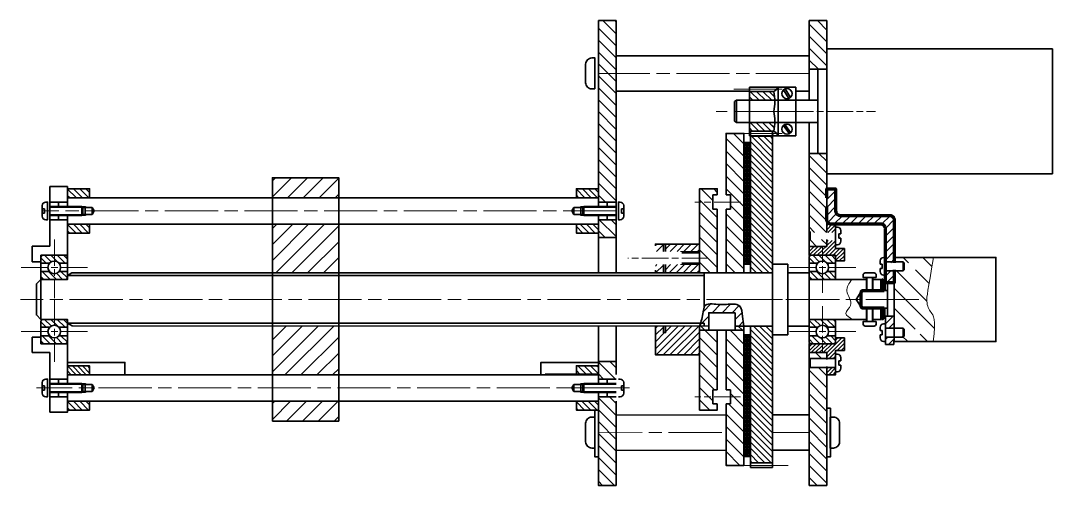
# Model space of a CAD drawing. Header units: millimetres. Extents: x -1178 to 2000, y -2432 to 1302.
# Drawn here: x 1767 to 2000.3, y -98.4 to 6.6 of the extents above; entities that cross this region are included whole.
import ezdxf

# ---------------------------------------------------------------- set-up
doc = ezdxf.new("R2010")
doc.units = ezdxf.units.MM
doc.linetypes.add('AM_ISO08W050', pattern=[18, 12, -1.5, 3, -1.5])
doc.linetypes.add('AM_ISO08W050x2', pattern=[9, 6, -0.75, 1.5, -0.75])
for name, color, linetype, lineweight in [('AM_0', 7, 'Continuous', 35), ('AM_0N', 7, 'Continuous', 15), ('AM_4', 3, 'Continuous', 15), ('AM_4N', 3, 'Continuous', 15), ('AM_7', 4, 'AM_ISO08W050', 15), ('AM_8', 1, 'Continuous', 15), ('основные', 7, 'Continuous', 35), ('оч жирные', 7, 'Continuous', 70), ('тонкие', 2, 'Continuous', 15)]:
    doc.layers.add(name, color=color, linetype=linetype, lineweight=lineweight)
pattern_1 = [(315, (1749.2779, 200.2454), (0.7071068, 0.7071068), [])]
pattern_2 = [(45, (1698.90836, 200.2454), (-0.4490128, 0.4490128), [])]
pattern_3 = [(315, (1623.0735, 399.7064), (0.7071068, 0.7071068), [])]
pattern_4 = [(315, (1449.4326, 399.7146), (0.7071068, 0.7071068), [])]
pattern_5 = [(315, (1449.4326, 385.2146), (0.7071068, 0.7071068), [])]
pattern_6 = [(315, (1602.932, 1412.3315), (1.4142136, 1.4142136), [])]
pattern_7 = [(315, (1602.9321, 1412.3315), (0.7071068, 0.7071068), [])]

msp = doc.modelspace()

# ---------------------------------------------------------------- hatches: boundary and pattern name
at = {"layer": 'AM_8'}
h = msp.add_hatch(dxfattribs=at)
h.set_pattern_fill('ANSI31', color=256, scale=0.6, angle=270, style=0)
h.set_pattern_definition([(315, (1602.932, 1412.3315), (1.3470384, 1.3470384), [])])
h.paths.add_polyline_path([(1949.278, -41.221), (1949.278, -35.638), (1949.278, -35.355), (1949.278, -32.355), (1949.278, -31.336), (1949.278, -27.955), (1949.278, -23.355), (1945.278, -23.355), (1945.278, -41.221), (1945.505, -41.005), (1945.505, -41.221)])
h.paths.add_polyline_path([(1949.278, -4.355), (1949.278, 6.645), (1945.278, 6.645), (1945.278, -4.355)])
h.paths.add_polyline_path([(1949.278, -44.355), (1949.278, -42.788), (1945.505, -42.788), (1945.505, -43.005), (1945.278, -42.788), (1945.278, -44.355)])
h.paths.add_polyline_path([(1949.278, -98.355), (1949.278, -78.638), (1949.278, -73.138), (1949.278, -71.705), (1945.505, -71.705), (1945.278, -71.488), (1945.278, -77.071), (1945.278, -98.355)])
h.paths.add_polyline_path([(1949.278, -69.705), (1949.278, -68.355), (1945.278, -68.355), (1945.278, -69.921), (1945.505, -69.705)])
h.paths.add_polyline_path([(1901.669, -98.355), (1901.669, -86.458), (1897.669, -86.465), (1897.669, -91.918), (1897.669, -98.355)])
h.paths.add_polyline_path([(1901.669, -86.458), (1901.669, -79.341), (1901.669, -78.341), (1899.669, -78.341), (1897.669, -78.341), (1897.669, -86.465)])
h.paths.add_polyline_path([(1901.669, -74.341), (1901.669, -73.341), (1901.669, -70.352), (1897.669, -70.352), (1897.669, -74.341), (1899.669, -74.341)])
h.paths.add_polyline_path([(1901.669, -42.352), (1901.669, -38.352), (1899.669, -38.352), (1897.669, -38.352), (1897.669, -42.352)])
h.paths.add_polyline_path([(1899.669, -34.352), (1901.669, -34.352), (1901.669, -33.352), (1901.669, -5.291), (1897.669, -5.291), (1897.669, -10.791), (1897.669, -34.352)])
h.paths.add_polyline_path([(1901.669, -5.291), (1901.669, 6.645), (1897.669, 6.645), (1897.669, -5.291)])
h = msp.add_hatch(dxfattribs=at)
h.set_pattern_fill('_U', color=256, angle=315, style=0, pattern_type=0)
h.set_pattern_definition(pattern_1)
h.paths.add_polyline_path([(1937.278, -9.48), (1931.778, -9.48), (1931.778, -11.355), (1937.571, -11.355)])
h = msp.add_hatch(dxfattribs=at)
h.set_pattern_fill('_U', color=256, angle=315, style=0, pattern_type=0)
h.set_pattern_definition(pattern_1)
h.paths.add_polyline_path([(1937.278, -16.355), (1931.778, -16.355), (1931.778, -18.23), (1937.278, -18.23)])
h = msp.add_hatch(dxfattribs=at)
h.set_pattern_fill('_U', color=256, angle=315, style=0, pattern_type=0)
h.set_pattern_definition(pattern_1)
h.paths.add_polyline_path([(1931.778, -18.23), (1937.278, -18.23), (1937.571, -16.355), (1931.778, -16.355)])
h = msp.add_hatch(dxfattribs=at)
h.set_pattern_fill('_U', color=256, scale=2, angle=315, style=0, pattern_type=0)
h.set_pattern_definition(pattern_6)
h.paths.add_polyline_path([(1930.532, -50.354), (1930.532, -18.855), (1928.528, -18.855), (1926.532, -18.853), (1926.532, -32.745), (1927.532, -32.745), (1927.532, -35.945), (1926.532, -35.945), (1926.532, -50.354)])
h.paths.add_polyline_path([(1927.532, -76.76), (1927.532, -79.96), (1926.532, -79.96), (1926.532, -93.853), (1930.532, -93.853), (1930.532, -63.31), (1928.596, -63.31), (1926.532, -63.31), (1926.532, -76.76)])
h.paths.add_polyline_path([(1924.532, -50.354), (1924.532, -35.951), (1923.532, -35.951), (1923.532, -34.355), (1920.532, -34.355), (1920.532, -50.354)])
h.paths.add_polyline_path([(1923.532, -78.351), (1923.532, -76.74), (1924.532, -76.74), (1924.532, -63.31), (1922.596, -63.31), (1920.532, -63.31), (1920.532, -68.852), (1920.532, -78.351)])
h.paths.add_polyline_path([(1923.532, -34.355), (1923.532, -32.745), (1924.532, -32.745), (1924.532, -31.353), (1920.532, -31.353), (1920.532, -34.355)])
h.paths.add_polyline_path([(1924.532, -81.353), (1924.532, -79.96, -0.1329713), (1924.455, -79.946), (1924.215, -79.946, -0.1110807), (1924.151, -79.96, -0.1110807), (1924.086, -79.946), (1923.847, -79.946, -0.1110807), (1923.782, -79.96, -0.1110807), (1923.718, -79.946), (1923.532, -79.946), (1923.532, -78.351), (1920.532, -78.351), (1920.532, -81.353)])
h = msp.add_hatch(dxfattribs=at)
h.set_pattern_fill('ANSI37', color=256, scale=0.091, angle=270, style=0)
h.set_pattern_definition([(315, (1602.9321, 1412.3315), (0.204300827, 0.204300827), []), (45, (1602.9321, 1412.3315), (-0.204300827, 0.204300827), [])])
h.paths.add_polyline_path([(1932.028, -48.355), (1932.028, -20.855), (1930.532, -20.855), (1930.532, -48.355)])
h.paths.add_polyline_path([(1932.028, -91.855), (1932.028, -64.355), (1930.532, -64.355), (1930.532, -91.855)])
h = msp.add_hatch(dxfattribs=at)
h.set_pattern_fill('_U', color=256, angle=315, style=0, pattern_type=0)
h.set_pattern_definition(pattern_1)
h.paths.add_polyline_path([(1932.028, -19.48), (1932.028, -48.355), (1932.032, -48.355), (1932.031, -50.354), (1937.028, -50.355), (1937.028, -19.48)])
h = msp.add_hatch(dxfattribs=at)
h.set_pattern_fill('ANSI31', color=256, scale=0.8, style=0)
h.paths.add_polyline_path([(1838.95, -28.849), (1823.95, -28.849), (1823.95, -33.355), (1838.95, -33.355)])
h.paths.add_polyline_path([(1838.95, -39.349), (1823.95, -39.348), (1823.95, -50.349), (1838.95, -50.35)])
h.paths.add_polyline_path([(1838.95, -62.35), (1823.95, -62.349), (1823.95, -73.345), (1838.95, -73.343)])
h.paths.add_polyline_path([(1838.95, -79.337), (1823.95, -79.337), (1823.95, -83.849), (1838.95, -83.849)])
h = msp.add_hatch(dxfattribs=at)
h.set_pattern_fill('_U', color=256, angle=315, style=0, pattern_type=0)
h.set_pattern_definition([(315, (1602.9321, 1420.3255), (0.7071068, 0.7071068), [])])
h.paths.add_polyline_path([(1777.637, -32.133), (1777.637, -33.345), (1782.637, -33.345), (1782.637, -31.354), (1777.637, -31.354)])
h = msp.add_hatch(dxfattribs=at)
h.set_pattern_fill('_U', color=256, angle=315, style=0, pattern_type=0)
h.set_pattern_definition(pattern_7)
h.paths.add_polyline_path([(1892.669, -33.355), (1897.669, -33.355), (1897.669, -31.351), (1892.669, -31.351)])
h = msp.add_hatch(dxfattribs=at)
h.set_pattern_fill('ANSI31', color=256, scale=0.4, angle=360)
h.set_pattern_definition([(45, (1602.9321, 1412.3315), (-0.8980256, 0.8980256), [])])
h.paths.add_polyline_path([(1951.278, -35.355), (1951.278, -31.336), (1949.278, -31.336), (1949.278, -35.355)])
edge = h.paths.add_edge_path()
edge.add_arc((1961.531, -40.355), 1, 360, 450, ccw=False)
edge.add_line((1962.531, -40.355), (1962.531, -47.805))
edge.add_line((1962.531, -47.805), (1962.685, -48.071))
edge.add_line((1962.685, -48.071), (1964.531, -48.071))
edge.add_line((1964.531, -48.071), (1964.531, -38.355))
edge.add_arc((1963.531, -38.355), 1, 360, 450)
edge.add_line((1963.531, -37.355), (1962.531, -37.355))
edge.add_line((1962.531, -37.355), (1952.278, -37.355))
edge.add_arc((1952.278, -36.355), 1, 180, 270, ccw=False)
edge.add_line((1951.278, -36.355), (1951.278, -35.355))
edge.add_line((1951.278, -35.355), (1949.278, -35.355))
edge.add_line((1949.278, -35.355), (1949.278, -38.355))
edge.add_arc((1950.278, -38.355), 1, 540, 630)
edge.add_line((1950.278, -39.355), (1961.531, -39.355))
h.paths.add_polyline_path([(1964.531, -52.605), (1964.531, -49.855), (1962.56, -49.855), (1962.531, -49.905), (1962.531, -52.605)])
h.paths.add_polyline_path([(1964.531, -62.855), (1964.531, -60.105), (1962.531, -60.105), (1962.531, -62.805), (1962.56, -62.855)])
h.paths.add_polyline_path([(1964.47, -66.555), (1964.524, -64.855), (1962.56, -64.855), (1962.531, -64.905), (1962.531, -66.555)])
h = msp.add_hatch(dxfattribs=at)
h.set_pattern_fill('_U', color=256, angle=315, style=0, pattern_type=0)
h.set_pattern_definition(pattern_7)
h.paths.add_polyline_path([(1777.637, -40.127), (1777.637, -41.339), (1782.637, -41.339), (1782.637, -39.348), (1777.637, -39.348)])
h = msp.add_hatch(dxfattribs=at)
h.set_pattern_fill('_U', color=256, angle=315, style=0, pattern_type=0)
h.set_pattern_definition(pattern_7)
h.paths.add_polyline_path([(1897.669, -39.347), (1892.669, -39.347), (1892.669, -41.351), (1897.669, -41.351)])
h = msp.add_hatch(dxfattribs=at)
h.set_pattern_fill('ANSI31', color=256, scale=0.2, angle=360, style=0)
h.set_pattern_definition(pattern_2)
h.paths.add_polyline_path([(1951.278, -41.221), (1951.278, -39.355), (1949.278, -39.355), (1949.278, -41.221)])
h.paths.add_polyline_path([(1950.778, -46.355, -0.4142136), (1951.278, -46.855), (1951.278, -47.655), (1953.278, -47.655), (1953.278, -44.855), (1951.278, -44.855), (1951.278, -44.355), (1951.278, -43.005), (1949.278, -43.005), (1949.278, -44.355), (1948.331, -44.355), (1948.331, -46.355)])
h.paths.add_polyline_path([(1951.278, -41.005), (1951.278, -39.355), (1949.278, -39.355), (1949.278, -41.005)], flags=16)
h.paths.add_polyline_path([(1948.278, -46.355), (1948.278, -44.355), (1945.278, -44.355), (1945.278, -46.355)])
h.paths.add_polyline_path([(1951.278, -69.705), (1951.278, -68.355), (1951.278, -67.855), (1953.278, -67.855), (1953.278, -65.055), (1951.278, -65.055), (1951.278, -65.855, -0.4142136), (1950.778, -66.355), (1948.331, -66.355), (1948.331, -68.355), (1949.278, -68.355), (1949.278, -69.705)])
h.paths.add_polyline_path([(1951.278, -73.355), (1951.278, -71.705), (1949.278, -71.705), (1949.278, -73.355)])
h.paths.add_polyline_path([(1948.278, -68.355), (1948.278, -66.355), (1945.278, -66.355), (1945.278, -68.355)])
h = msp.add_hatch(dxfattribs=at)
h.set_pattern_fill('ANSI31', color=256, scale=0.2, angle=360, style=0)
h.set_pattern_definition(pattern_2)
h.paths.add_polyline_path([(1951.278, -40.005), (1951.278, -39.355), (1949.278, -39.355), (1949.278, -41.005), (1951.278, -41.005)])
h = msp.add_hatch(dxfattribs=at)
h.set_pattern_fill('_U', color=256, scale=1.1, angle=405, style=0, pattern_type=0)
h.set_pattern_definition([(45, (1602.9321, 1412.3315), (-0.77781746, 0.77781746), [])])
h.paths.add_polyline_path([(1920.532, -68.852), (1920.532, -62.354), (1912.835, -62.354), (1912.835, -63.852), (1912.335, -63.852), (1912.335, -62.354), (1910.532, -62.354), (1910.532, -68.852)])
h.paths.add_polyline_path([(1920.532, -50.354), (1920.532, -48.489), (1918.225, -48.489), (1912.835, -48.489), (1912.835, -50.353)])
h.paths.add_polyline_path([(1918.225, -45.489), (1920.532, -45.489), (1920.532, -43.852), (1912.835, -43.852), (1912.835, -45.489)])
h.paths.add_polyline_path([(1911.782, -45.489), (1912.335, -45.489), (1912.335, -43.852), (1910.532, -43.852), (1910.532, -45.489), (1911.475, -45.489)])
h.paths.add_polyline_path([(1912.335, -50.353), (1912.335, -48.489), (1911.782, -48.489), (1911.475, -48.489), (1910.532, -48.489), (1910.532, -49.739), (1910.532, -50.353)])
h = msp.add_hatch(dxfattribs=at)
h.set_pattern_fill('_U', color=256, angle=315, style=0, pattern_type=0)
h.set_pattern_definition(pattern_4)
edge = h.paths.add_edge_path()
edge.add_line((1771.637, -46.846), (1771.637, -48.139))
edge.add_line((1771.637, -48.139), (1773.574, -48.139))
edge.add_arc((1774.637, -49.096), 1.43, 402.00772, 497.99228, ccw=False)
edge.add_line((1775.699, -48.139), (1777.637, -48.139))
edge.add_line((1777.637, -48.139), (1777.637, -46.846))
edge.add_arc((1777.137, -46.846), 0.5, 360, 450)
edge.add_line((1777.137, -46.346), (1772.137, -46.346))
edge.add_arc((1772.137, -46.846), 0.5, 450, 540)
h = msp.add_hatch(dxfattribs=at)
h.set_pattern_fill('_U', color=256, angle=315, style=0, pattern_type=0)
h.set_pattern_definition(pattern_3)
edge = h.paths.add_edge_path()
edge.add_line((1945.278, -46.855), (1945.278, -48.148))
edge.add_line((1945.278, -48.148), (1947.215, -48.148))
edge.add_arc((1948.278, -49.105), 1.43, 402.00772, 497.99228, ccw=False)
edge.add_line((1949.34, -48.148), (1951.278, -48.148))
edge.add_line((1951.278, -48.148), (1951.278, -46.855))
edge.add_arc((1950.778, -46.855), 0.5, 360, 450)
edge.add_line((1950.778, -46.355), (1945.778, -46.355))
edge.add_arc((1945.778, -46.855), 0.5, 450, 540)
h = msp.add_hatch(dxfattribs=at)
h.set_pattern_fill('ANSI31', color=256, angle=270)
h.set_pattern_definition([(315, (1602.932, 1412.3315), (2.245064, 2.245064), [])])
h.paths.add_polyline_path([(1970.131, -63.071), (1970.584, -63.855), (1970.131, -64.638), (1964.531, -64.638), (1964.531, -65.855), (1973.331, -65.855), (1973.527, -64.084), (1973.617, -62.696), (1973.616, -61.635), (1973.542, -60.844), (1973.412, -60.269), (1973.243, -59.854), (1973.052, -59.542), (1972.857, -59.278), (1972.672, -59.016), (1972.501, -58.743), (1972.348, -58.458), (1972.213, -58.159), (1972.1, -57.843), (1972.01, -57.507), (1971.946, -57.15), (1971.91, -56.769), (1971.905, -56.351), (1971.938, -55.838), (1972.019, -55.159), (1972.154, -54.246), (1972.352, -53.028), (1972.621, -51.437), (1972.97, -49.402), (1973.407, -46.855), (1964.531, -46.855), (1964.531, -48.071), (1970.131, -48.071), (1970.584, -48.855), (1970.131, -49.638), (1966.745, -49.638), (1966.531, -49.855), (1964.531, -49.855), (1964.531, -62.855), (1966.531, -62.855), (1966.745, -63.071)])
h = msp.add_hatch(dxfattribs=at)
h.set_pattern_fill('_U', color=256, angle=315, style=0, pattern_type=0)
h.set_pattern_definition(pattern_4)
edge = h.paths.add_edge_path()
edge.add_line((1777.637, -51.346), (1777.637, -50.053))
edge.add_line((1777.637, -50.053), (1775.699, -50.053))
edge.add_arc((1774.637, -49.096), 1.43, 222.00772, 317.99228, ccw=False)
edge.add_line((1773.574, -50.053), (1771.637, -50.053))
edge.add_line((1771.637, -50.053), (1771.637, -51.346))
edge.add_arc((1772.137, -51.346), 0.5, 540, 630)
edge.add_line((1772.137, -51.846), (1777.137, -51.846))
edge.add_arc((1777.137, -51.346), 0.5, 270, 360)
h = msp.add_hatch(dxfattribs=at)
h.set_pattern_fill('_U', color=256, angle=315, style=0, pattern_type=0)
h.set_pattern_definition(pattern_3)
edge = h.paths.add_edge_path()
edge.add_line((1951.278, -51.355), (1951.278, -50.062))
edge.add_line((1951.278, -50.062), (1949.34, -50.062))
edge.add_arc((1948.278, -49.105), 1.43, 222.00772, 317.99228, ccw=False)
edge.add_line((1947.215, -50.062), (1945.278, -50.062))
edge.add_line((1945.278, -50.062), (1945.278, -51.355))
edge.add_arc((1945.778, -51.355), 0.5, 540, 630)
edge.add_line((1945.778, -51.855), (1950.778, -51.855))
edge.add_arc((1950.778, -51.355), 0.5, 270, 360)
h = msp.add_hatch(dxfattribs=at)
h.set_pattern_fill('_U', color=256, scale=1.6, angle=405, style=0, pattern_type=0)
h.set_pattern_definition([(45, (1602.9321, 1412.3315), (-1.1313708, 1.1313708), [])])
edge = h.paths.add_edge_path()
edge.add_spline(control_points=[(1930.532, -62.355), (1930.436, -61.664), (1930.23, -60.183), (1929.991, -57.089), (1926.798, -57.507), (1924.494, -57.538), (1921.533, -57.039), (1921.364, -59.677), (1921.001, -60.93), (1920.736, -61.741)], knot_values=[0, 0, 0, 0, 2.1793186, 4.6761929, 7.6137194, 9.5843087, 12.5914102, 13.9249725, 16.5621754, 16.5621754, 16.5621754, 16.5621754], degree=3, periodic=0)
edge.add_line((1920.736, -61.741), (1921.529, -61.741))
edge.add_line((1921.529, -61.741), (1921.529, -62.355))
edge.add_line((1921.529, -62.355), (1922.596, -62.355))
edge.add_line((1922.596, -62.355), (1922.596, -59.355))
edge.add_line((1922.596, -59.355), (1928.596, -59.355))
edge.add_line((1928.596, -59.355), (1928.596, -62.355))
edge.add_line((1928.596, -62.355), (1930.532, -62.355))
edge = h.paths.add_edge_path()
edge.add_line((1921.529, -62.355), (1921.529, -61.741))
edge.add_line((1921.529, -61.741), (1920.736, -61.741))
edge.add_spline(control_points=[(1920.736, -61.741), (1920.669, -61.947), (1920.601, -62.151), (1920.532, -62.354)], knot_values=[16.5621754, 16.5621754, 16.5621754, 16.5621754, 17.2303654, 17.2303654, 17.2303654, 17.2303654], degree=3, periodic=0)
edge.add_line((1920.532, -62.354), (1921.529, -62.355))
h = msp.add_hatch(dxfattribs=at)
h.set_pattern_fill('_U', color=256, angle=315, style=0, pattern_type=0)
h.set_pattern_definition(pattern_5)
edge = h.paths.add_edge_path()
edge.add_line((1771.637, -61.346), (1771.637, -62.639))
edge.add_line((1771.637, -62.639), (1773.574, -62.639))
edge.add_arc((1774.637, -63.596), 1.43, 402.00772, 497.99228, ccw=False)
edge.add_line((1775.699, -62.639), (1777.637, -62.639))
edge.add_line((1777.637, -62.639), (1777.637, -61.346))
edge.add_arc((1777.137, -61.346), 0.5, 360, 450)
edge.add_line((1777.137, -60.846), (1772.137, -60.846))
edge.add_arc((1772.137, -61.346), 0.5, 450, 540)
h = msp.add_hatch(dxfattribs=at)
h.set_pattern_fill('_U', color=256, scale=2, angle=315, style=0, pattern_type=0)
h.set_pattern_definition(pattern_6)
h.paths.add_polyline_path([(1928.596, -62.355), (1928.596, -63.31), (1930.532, -63.31), (1930.532, -62.355)])
edge = h.paths.add_edge_path()
edge.add_spline(control_points=[(1920.532, -62.354), (1920.532, -62.355), (1920.532, -62.355), (1920.532, -62.355)], knot_values=[17.2303654, 17.2303654, 17.2303654, 17.2303654, 17.2304939, 17.2304939, 17.2304939, 17.2304939], degree=3, periodic=0)
edge.add_line((1920.532, -62.355), (1920.532, -63.31))
edge.add_line((1920.532, -63.31), (1922.596, -63.31))
edge.add_line((1922.596, -63.31), (1922.596, -62.355))
edge.add_line((1922.596, -62.355), (1920.532, -62.354))
h = msp.add_hatch(dxfattribs=at)
h.set_pattern_fill('_U', color=256, angle=315, style=0, pattern_type=0)
h.set_pattern_definition(pattern_1)
h.paths.add_polyline_path([(1932.028, -93.23), (1937.028, -93.23), (1937.028, -62.355), (1932.028, -62.355)])
h = msp.add_hatch(dxfattribs=at)
h.set_pattern_fill('_U', color=256, angle=315, style=0, pattern_type=0)
h.set_pattern_definition(pattern_3)
edge = h.paths.add_edge_path()
edge.add_arc((1950.778, -61.355), 0.5, 360, 450)
edge.add_line((1950.778, -60.855), (1945.778, -60.855))
edge.add_arc((1945.778, -61.355), 0.5, 450, 540)
edge.add_line((1945.278, -61.355), (1945.278, -62.648))
edge.add_line((1945.278, -62.648), (1947.215, -62.648))
edge.add_arc((1948.278, -63.605), 1.43, 402.00772, 497.99228, ccw=False)
edge.add_line((1949.34, -62.648), (1951.278, -62.648))
edge.add_line((1951.278, -62.648), (1951.278, -61.355))
h = msp.add_hatch(dxfattribs=at)
h.set_pattern_fill('_U', color=256, angle=315, style=0, pattern_type=0)
h.set_pattern_definition(pattern_5)
edge = h.paths.add_edge_path()
edge.add_line((1777.637, -65.846), (1777.637, -64.553))
edge.add_line((1777.637, -64.553), (1775.699, -64.553))
edge.add_arc((1774.637, -63.596), 1.43, 222.00772, 317.99228, ccw=False)
edge.add_line((1773.574, -64.553), (1771.637, -64.553))
edge.add_line((1771.637, -64.553), (1771.637, -65.846))
edge.add_arc((1772.137, -65.846), 0.5, 540, 630)
edge.add_line((1772.137, -66.346), (1777.137, -66.346))
edge.add_arc((1777.137, -65.846), 0.5, 270, 360)
h = msp.add_hatch(dxfattribs=at)
h.set_pattern_fill('_U', color=256, angle=315, style=0, pattern_type=0)
h.set_pattern_definition(pattern_3)
edge = h.paths.add_edge_path()
edge.add_line((1947.215, -64.562), (1945.278, -64.562))
edge.add_line((1945.278, -64.562), (1945.278, -65.855))
edge.add_arc((1945.778, -65.855), 0.5, 540, 630)
edge.add_line((1945.778, -66.355), (1950.778, -66.355))
edge.add_arc((1950.778, -65.855), 0.5, 270, 360)
edge.add_line((1951.278, -65.855), (1951.278, -64.562))
edge.add_line((1951.278, -64.562), (1949.34, -64.562))
edge.add_arc((1948.278, -63.605), 1.43, 222.00772, 317.99228, ccw=False)
h = msp.add_hatch(dxfattribs=at)
h.set_pattern_fill('_U', color=256, scale=0.8, angle=315, style=0, pattern_type=0)
h.set_pattern_definition([(315, (1602.9321, 1412.3315), (0.56568542, 0.56568542), [])])
h.paths.add_polyline_path([(1777.637, -72.566), (1777.637, -72.713), (1777.637, -73.341), (1777.637, -73.345), (1782.637, -73.345), (1782.637, -71.353), (1777.637, -71.353)])
h = msp.add_hatch(dxfattribs=at)
h.set_pattern_fill('_U', color=256, angle=315, style=0, pattern_type=0)
h.set_pattern_definition(pattern_7)
h.paths.add_polyline_path([(1897.669, -71.342), (1892.669, -71.342), (1892.669, -73.215), (1897.669, -73.215)])
h = msp.add_hatch(dxfattribs=at)
h.set_pattern_fill('_U', color=256, angle=315, style=0, pattern_type=0)
h.set_pattern_definition([(315, (1602.9321, 1372.3178), (0.7071068, 0.7071068), [])])
h.paths.add_polyline_path([(1777.637, -80.14), (1777.637, -81.353), (1782.637, -81.353), (1782.637, -79.361), (1777.637, -79.361)])
h = msp.add_hatch(dxfattribs=at)
h.set_pattern_fill('_U', color=256, angle=315, style=0, pattern_type=0)
h.set_pattern_definition(pattern_7)
h.paths.add_polyline_path([(1892.669, -81.342), (1897.669, -81.342), (1897.669, -79.338), (1892.669, -79.338)])

# ---------------------------------------------------------------- linework, layer by layer
at = {"layer": 'AM_0'}
for p, q in [((1937.278, -8.355), (1931.778, -8.355)), ((1931.778, -19.355), (1931.778, -8.355)), ((1938.278, -19.355), (1938.278, -8.355)), ((1928.857, -11.355), (1928.454, -11.622)), ((1928.454, -16.088), (1928.454, -11.622)), ((1931.778, -11.355), (1928.857, -11.355)), ((1931.778, -16.355), (1931.778, -11.355)), ((1947.278, -11.355), (1937.278, -11.355)), ((1947.278, -16.355), (1947.278, -11.355)), ((1947.278, -11.355), (1947.278, -16.355)), ((1928.857, -16.355), (1928.454, -16.088)), ((1931.778, -16.355), (1928.857, -16.355)), ((1937.028, -18.355), (1932.028, -18.355)), ((1932.028, -50.355), (1932.028, -18.355)), ((1937.028, -94.355), (1937.028, -18.355)), ((1947.278, -16.355), (1937.278, -16.355)), ((1937.278, -19.355), (1931.778, -19.355)), ((1937.028, -19.48), (1932.028, -19.48)), ((1781.137, -35.568), (1783.237, -35.568)), ((1781.137, -37.135), (1783.237, -37.135)), ((1781.637, -37.352), (1781.637, -35.352)), ((1783.689, -36.352), (1783.237, -35.568)), ((1783.237, -37.135), (1783.237, -35.568)), ((1783.689, -36.352), (1783.237, -37.135)), ((1891.616, -36.352), (1892.069, -35.568)), ((1891.616, -36.352), (1892.069, -37.135)), ((1894.169, -35.568), (1892.069, -35.568)), ((1892.069, -35.568), (1892.069, -37.135)), ((1894.169, -37.135), (1892.069, -37.135)), ((1893.669, -35.352), (1893.669, -37.352)), ((1940.466, -48.355), (1937.028, -48.355)), ((1937.028, -64.355), (1937.028, -48.355)), ((1940.466, -64.355), (1940.466, -48.355)), ((1937.028, -62.355), (1937.028, -50.355)), ((1945.278, -50.355), (1940.466, -50.355)), ((1932.028, -94.355), (1932.028, -62.355)), ((1945.278, -62.355), (1940.466, -62.355)), ((1940.466, -64.355), (1937.028, -64.355)), ((1781.137, -75.558), (1783.237, -75.558)), ((1781.637, -77.341), (1781.637, -75.341)), ((1783.689, -76.341), (1783.237, -75.558)), ((1783.237, -77.125), (1783.237, -75.558)), ((1783.689, -76.341), (1783.237, -77.125)), ((1891.616, -76.341), (1892.069, -75.558)), ((1891.616, -76.341), (1892.069, -77.125)), ((1894.169, -75.558), (1892.069, -75.558)), ((1892.069, -75.558), (1892.069, -77.125)), ((1893.669, -75.341), (1893.669, -77.341)), ((1781.137, -77.125), (1783.237, -77.125)), ((1894.169, -77.125), (1892.069, -77.125)), ((1937.028, -93.23), (1932.028, -93.23)), ((1937.028, -94.355), (1932.028, -94.355))]:
    msp.add_line(p, q, dxfattribs=at)
at = {"layer": 'AM_0N'}
for p, q in [((1957.48, -51.355), (1958.18, -51.355)), ((1958.18, -51.355), (1958.18, -52.015)), ((1958.18, -51.355), (1959.78, -51.355)), ((1958.18, -52.015), (1958.18, -52.23)), ((1958.18, -52.23), (1958.18, -54.14)), ((1959.78, -51.355), (1960.48, -51.355)), ((1959.78, -51.355), (1959.78, -52.015)), ((1959.78, -52.015), (1959.78, -52.23)), ((1959.78, -52.23), (1959.78, -54.14)), ((1958.18, -54.14), (1958.394, -54.355)), ((1959.78, -54.14), (1958.18, -54.14)), ((1959.565, -54.355), (1958.394, -54.355)), ((1959.78, -54.14), (1959.565, -54.355)), ((1958.18, -58.569), (1958.394, -58.355)), ((1958.18, -60.48), (1958.18, -58.569)), ((1959.78, -58.569), (1958.18, -58.569)), ((1958.18, -60.694), (1958.18, -60.48)), ((1959.565, -58.355), (1958.394, -58.355)), ((1959.78, -58.569), (1959.565, -58.355)), ((1959.78, -60.48), (1959.78, -58.569)), ((1959.78, -60.694), (1959.78, -60.48)), ((1957.48, -61.355), (1958.18, -61.355)), ((1958.18, -61.355), (1958.18, -60.694)), ((1958.18, -61.355), (1959.78, -61.355)), ((1959.78, -61.355), (1959.78, -60.694)), ((1959.78, -61.355), (1960.48, -61.355))]:
    msp.add_line(p, q, dxfattribs=at)
at = {"layer": 'AM_4'}
for p, q in [((1781.137, -35.568), (1773.637, -35.568)), ((1781.137, -37.135), (1773.637, -37.135)), ((1781.637, -35.352), (1780.91, -35.352)), ((1781.637, -35.352), (1782.037, -35.568)), ((1781.637, -37.352), (1782.037, -37.135)), ((1893.669, -35.352), (1893.269, -35.568)), ((1893.669, -37.352), (1893.269, -37.135)), ((1893.669, -35.352), (1894.396, -35.352)), ((1894.169, -35.568), (1901.669, -35.568)), ((1894.169, -37.135), (1901.669, -37.135)), ((1781.637, -37.352), (1780.91, -37.352)), ((1893.669, -37.352), (1894.396, -37.352)), ((1916.225, -45.489), (1920.532, -45.489)), ((1916.225, -48.489), (1920.532, -48.489)), ((1958.18, -54.14), (1958.18, -54.355)), ((1959.78, -54.14), (1959.78, -54.355)), ((1958.18, -58.569), (1958.18, -58.355)), ((1959.78, -58.569), (1959.78, -58.355)), ((1781.137, -75.558), (1773.637, -75.558)), ((1781.637, -75.341), (1780.91, -75.341)), ((1781.637, -75.341), (1782.037, -75.558)), ((1893.669, -75.341), (1893.269, -75.558)), ((1893.669, -75.341), (1894.396, -75.341)), ((1894.169, -75.558), (1901.669, -75.558)), ((1781.137, -77.125), (1773.637, -77.125)), ((1781.637, -77.341), (1780.91, -77.341)), ((1781.637, -77.341), (1782.037, -77.125)), ((1893.669, -77.341), (1893.269, -77.125)), ((1893.669, -77.341), (1894.396, -77.341)), ((1894.169, -77.125), (1901.669, -77.125))]:
    msp.add_line(p, q, dxfattribs=at)
msp.add_lwpolyline([(1973.407, -46.855), (1972.97, -49.402), (1972.621, -51.437), (1972.352, -53.028), (1972.154, -54.246), (1972.019, -55.159), (1971.938, -55.838), (1971.905, -56.351), (1971.91, -56.769), (1971.946, -57.15), (1972.01, -57.507), (1972.1, -57.843), (1972.213, -58.159), (1972.348, -58.458), (1972.501, -58.743), (1972.672, -59.016), (1972.857, -59.278), (1973.052, -59.542), (1973.243, -59.854), (1973.412, -60.269), (1973.542, -60.844), (1973.616, -61.635), (1973.617, -62.696), (1973.527, -64.084), (1973.331, -65.855)], dxfattribs=at)
at = {"layer": 'AM_4N'}
for p, q in [((1958.394, -54.355), (1958.394, -51.355)), ((1959.565, -54.355), (1959.565, -51.355)), ((1958.394, -58.355), (1958.394, -61.355)), ((1959.565, -58.355), (1959.565, -61.355))]:
    msp.add_line(p, q, dxfattribs=at)
at = {"layer": 'AM_7'}
for p, q in [((1945.278, -5.291), (1897.669, -5.291)), ((1939.195, -8.855), (1928.278, -8.855)), ((1940.278, -13.855), (1924.278, -13.855)), ((1939.195, -18.822), (1928.278, -18.855)), ((1939.195, -18.855), (1928.528, -18.855)), ((1901.669, -36.352), (1772.143, -36.352)), ((1862.169, -39.352), (1777.637, -39.343)), ((1970.122, -56.355), (1767.047, -56.346)), ((1862.169, -73.341), (1777.637, -73.349)), ((1904.669, -76.341), (1770.637, -76.341)), ((1925.532, -86.418), (1897.669, -86.465)), ((1945.278, -86.418), (1937.028, -86.418)), ((1940.528, -93.855), (1928.528, -93.855))]:
    msp.add_line(p, q, dxfattribs=at)
at = {"layer": 'AM_7', "linetype": 'AM_ISO08W050x2'}
for p, q in [((1947.278, -11.355), (1947.278, -11.355)), ((1940.278, -13.855), (1960.278, -13.855)), ((1929.795, -34.355), (1919.446, -34.355)), ((1774.69, -42.788), (1774.69, -55.979)), ((1948.278, -54.855), (1948.278, -44.558)), ((1922.481, -46.989), (1904.286, -46.989)), ((1782.19, -49.096), (1767.19, -49.096)), ((1782.19, -49.096), (1767.19, -49.096)), ((1955.831, -49.105), (1940.831, -49.105)), ((1774.69, -56.243), (1774.69, -70.479)), ((1948.278, -56.355), (1934.028, -56.355)), ((1948.278, -57.855), (1948.278, -68.151)), ((1782.19, -63.596), (1767.19, -63.596)), ((1782.19, -63.596), (1767.19, -63.596)), ((1955.831, -63.605), (1940.831, -63.605)), ((1955.831, -63.605), (1940.831, -63.605)), ((1888.616, -76.341), (1902.669, -76.341)), ((1929.795, -78.351), (1919.446, -78.351))]:
    msp.add_line(p, q, dxfattribs=at)
at = {"layer": 'основные'}
for p, q in [((1901.669, 6.645), (1897.669, 6.645)), ((1949.278, 6.645), (1945.278, 6.645)), ((1963.666, 0.245), (1949.278, 0.245)), ((1949.278, 0.245), (1949.278, -5.071)), ((1945.264, -4.355), (1945.264, -11.355)), ((1949.278, -4.355), (1945.278, -4.355)), ((1947.278, -13.855), (1947.278, -4.355)), ((1949.278, -5.071), (1949.278, -13.855)), ((1937.278, -8.355), (1938.278, -8.355)), ((1938.278, -8.355), (1942.278, -8.355)), ((1939.846, -8.788), (1939.53, -8.986)), ((1939.53, -8.986), (1940.731, -10.911)), ((1941.055, -10.727), (1939.846, -8.788)), ((1942.278, -8.355), (1942.278, -19.355)), ((1928.857, -11.355), (1928.857, -16.355)), ((1931.778, -9.355), (1937.278, -9.355)), ((1937.278, -11.355), (1931.778, -11.355)), ((1947.278, -13.855), (1947.278, -23.355)), ((1937.278, -16.355), (1931.778, -16.355)), ((1931.778, -18.355), (1937.278, -18.355)), ((1939.467, -17.054), (1939.768, -16.834)), ((1940.818, -18.897), (1939.467, -17.054)), ((1939.768, -16.834), (1941.109, -18.665)), ((1945.278, -23.355), (1945.278, -16.355)), ((1930.532, -20.855), (1932.028, -20.855)), ((1937.278, -18.855), (1936.778, -18.855)), ((1937.278, -19.355), (1938.278, -19.355)), ((1942.278, -19.355), (1938.278, -19.355)), ((1949.278, -23.355), (1945.278, -23.355)), ((1945.278, -23.355), (1945.278, -44.355)), ((1949.278, -23.355), (1947.278, -23.355)), ((1949.278, -27.955), (1953.278, -27.955)), ((1949.278, -27.955), (1949.278, -33.355)), ((1773.637, -44.345), (1773.637, -30.846)), ((1775.637, -34.352), (1773.637, -34.352)), ((1899.669, -34.352), (1901.669, -34.352)), ((1924.532, -32.745), (1923.532, -32.745)), ((1923.532, -32.745), (1923.532, -35.951)), ((1926.532, -32.745), (1927.532, -32.745)), ((1927.532, -32.745), (1927.532, -35.945)), ((1772.437, -35.852), (1771.937, -35.852)), ((1771.937, -36.852), (1772.437, -36.852)), ((1772.437, -36.852), (1772.437, -35.852)), ((1780.91, -35.352), (1773.637, -35.352)), ((1780.91, -37.352), (1780.91, -35.352)), ((1781.137, -35.568), (1780.91, -35.352)), ((1780.91, -37.352), (1781.137, -37.135)), ((1781.137, -37.135), (1781.137, -35.568)), ((1894.396, -35.352), (1894.169, -35.568)), ((1894.169, -35.568), (1894.169, -37.135)), ((1894.169, -37.135), (1894.396, -37.352)), ((1894.396, -35.352), (1894.396, -37.352)), ((1901.669, -35.352), (1894.396, -35.352)), ((1896.396, -35.352), (1901.669, -35.352)), ((1903.369, -35.852), (1902.869, -35.852)), ((1902.869, -35.852), (1902.869, -36.852)), ((1902.869, -36.852), (1903.369, -36.852)), ((1923.532, -35.951), (1924.532, -35.951)), ((1927.532, -35.945), (1926.535, -35.945)), ((1949.278, -35.638), (1949.278, -41.221)), ((1778.91, -37.352), (1773.637, -37.352)), ((1773.637, -37.352), (1780.91, -37.352)), ((1775.637, -38.352), (1773.637, -38.352)), ((1777.637, -39.352), (1777.637, -37.785)), ((1777.637, -40.127), (1777.637, -38.56)), ((1894.396, -37.352), (1901.669, -37.352)), ((1899.669, -38.352), (1901.669, -38.352)), ((1945.278, -41.221), (1945.505, -41.005)), ((1945.278, -42.788), (1945.278, -41.221)), ((1945.505, -43.005), (1945.505, -41.005)), ((1951.978, -42.505), (1951.978, -41.505)), ((1951.978, -41.505), (1952.478, -41.505)), ((1897.669, -42.352), (1897.668, -50.353)), ((1901.669, -42.352), (1901.669, -50.353)), ((1945.505, -43.005), (1945.278, -42.788)), ((1949.278, -44.355), (1949.278, -42.788)), ((1952.478, -42.505), (1951.978, -42.505)), ((1769.637, -44.342), (1773.637, -44.345)), ((1772.137, -46.346), (1771.632, -46.342)), ((1771.632, -46.342), (1771.632, -46.842)), ((1771.632, -46.342), (1771.632, -47.842)), ((1777.137, -46.346), (1775.637, -46.346)), ((1777.137, -46.346), (1777.637, -46.346)), ((1777.637, -46.346), (1777.637, -46.846)), ((1916.532, -45.796), (1920.532, -45.796)), ((1945.278, -44.355), (1949.278, -44.355)), ((1950.778, -46.355), (1949.278, -46.355)), ((1950.778, -46.355), (1951.278, -46.355)), ((1951.278, -46.355), (1951.278, -46.855)), ((1771.632, -47.842), (1769.637, -47.842)), ((1773.574, -48.139), (1771.637, -48.139)), ((1777.637, -48.139), (1775.699, -48.139)), ((1777.637, -46.846), (1777.637, -51.846)), ((1777.637, -50.053), (1777.637, -46.846)), ((1916.532, -48.182), (1920.532, -48.182)), ((1932.032, -48.355), (1930.532, -48.355)), ((1932.031, -50.355), (1932.032, -48.355)), ((1947.215, -48.148), (1945.278, -48.148)), ((1951.278, -48.148), (1949.34, -48.148)), ((1951.278, -46.855), (1951.278, -51.855)), ((1951.278, -50.062), (1951.278, -46.855)), ((1953.278, -47.655), (1951.278, -47.655)), ((1961.831, -48.355), (1961.331, -48.355)), ((1961.831, -49.355), (1961.831, -48.355)), ((1962.531, -47.855), (1966.531, -47.855)), ((1966.531, -47.855), (1966.531, -49.855)), ((1966.745, -48.071), (1966.531, -47.855)), ((1966.745, -49.638), (1966.745, -48.071)), ((1773.574, -50.053), (1771.637, -50.053)), ((1777.637, -50.053), (1775.699, -50.053)), ((1778.637, -50.346), (1777.637, -50.96)), ((1921.529, -50.969), (1777.637, -50.96)), ((1937.028, -50.355), (1778.637, -50.346)), ((1921.529, -50.969), (1921.528, -58.178)), ((1921.529, -50.968), (1921.529, -50.353)), ((1947.215, -50.062), (1945.278, -50.062)), ((1945.278, -62.355), (1945.278, -50.355)), ((1951.278, -50.062), (1949.34, -50.062)), ((1961.331, -49.355), (1961.831, -49.355)), ((1966.531, -49.855), (1962.531, -49.855)), ((1966.531, -49.855), (1966.745, -49.638)), ((1771.637, -51.846), (1771.609, -60.846)), ((1771.637, -51.346), (1771.637, -51.846)), ((1945.278, -51.855), (1958.18, -51.855)), ((1959.78, -51.855), (1961.678, -51.855)), ((1955.891, -56.354), (1957.201, -54.355)), ((1957.201, -54.355), (1957.331, -54.355)), ((1945.278, -56.355), (1945.278, -60.855)), ((1955.891, -56.355), (1957.201, -58.355)), ((1964.531, -56.355), (1964.531, -61.555)), ((1957.331, -58.355), (1957.201, -58.355)), ((1964.531, -60.105), (1962.531, -60.105)), ((1962.531, -60.105), (1962.531, -66.555)), ((1773.574, -62.639), (1771.637, -62.639)), ((1777.137, -60.846), (1775.637, -60.846)), ((1777.637, -62.639), (1775.699, -62.639)), ((1777.137, -60.846), (1777.637, -60.846)), ((1777.637, -60.846), (1777.637, -61.733)), ((1777.637, -60.846), (1777.637, -61.346)), ((1777.637, -61.346), (1777.637, -66.346)), ((1777.637, -64.553), (1777.637, -61.346)), ((1777.637, -61.733), (1921.529, -61.741)), ((1778.678, -62.346), (1777.637, -61.733)), ((1777.637, -61.733), (1777.637, -61.733)), ((1922.596, -62.355), (1778.678, -62.346)), ((1897.669, -70.352), (1897.669, -62.353)), ((1901.669, -70.352), (1901.669, -62.353)), ((1921.529, -61.741), (1921.529, -62.355)), ((1930.532, -62.355), (1928.596, -62.355)), ((1937.028, -62.355), (1929.032, -62.355)), ((1945.278, -60.855), (1958.18, -60.855)), ((1947.215, -62.648), (1945.278, -62.648)), ((1951.278, -62.648), (1949.34, -62.648)), ((1959.78, -60.855), (1961.678, -60.855)), ((1962.531, -62.855), (1966.531, -62.855)), ((1966.531, -62.855), (1966.531, -64.855)), ((1966.745, -63.071), (1966.531, -62.855)), ((1771.632, -64.851), (1769.637, -64.851)), ((1773.574, -64.553), (1771.637, -64.553)), ((1777.637, -64.553), (1775.699, -64.553)), ((1922.596, -63.31), (1920.532, -63.31)), ((1928.596, -63.31), (1930.532, -63.31)), ((1932.032, -64.355), (1930.532, -64.355)), ((1947.215, -64.562), (1945.278, -64.562)), ((1951.278, -64.562), (1949.34, -64.562)), ((1961.831, -63.355), (1961.331, -63.355)), ((1961.331, -64.355), (1961.831, -64.355)), ((1961.831, -64.355), (1961.831, -63.355)), ((1966.531, -64.855), (1962.531, -64.855)), ((1964.47, -66.555), (1964.531, -64.638)), ((1966.531, -64.855), (1966.745, -64.638)), ((1966.745, -64.638), (1966.745, -63.071)), ((1771.637, -66.346), (1771.637, -65.846)), ((1772.137, -66.346), (1771.637, -66.346)), ((1951.278, -66.357), (1950.729, -66.357)), ((1951.278, -65.855), (1951.278, -66.357)), ((1962.531, -66.555), (1964.47, -66.555)), ((1769.637, -68.351), (1773.637, -68.348)), ((1773.637, -68.348), (1773.637, -81.846)), ((1777.637, -68.713), (1777.637, -72.713)), ((1945.278, -68.355), (1945.278, -77.071)), ((1949.278, -68.355), (1945.278, -68.355)), ((1945.505, -69.705), (1945.278, -69.921)), ((1945.278, -69.921), (1945.278, -71.488)), ((1951.278, -69.705), (1945.505, -69.705)), ((1945.505, -69.705), (1945.505, -71.705)), ((1949.278, -68.355), (1949.278, -69.921)), ((1949.278, -69.921), (1949.278, -68.355)), ((1945.278, -71.488), (1945.505, -71.705)), ((1945.505, -71.705), (1951.278, -71.705)), ((1949.278, -73.138), (1949.278, -71.488)), ((1949.278, -71.488), (1949.278, -71.571)), ((1952.478, -70.205), (1951.978, -70.205)), ((1951.978, -70.205), (1951.978, -71.205)), ((1951.978, -71.205), (1952.478, -71.205)), ((1775.637, -74.341), (1773.637, -74.341)), ((1777.637, -72.566), (1777.637, -74.133)), ((1777.637, -73.341), (1777.637, -74.908)), ((1897.669, -73.215), (1885.646, -73.215)), ((1885.646, -73.215), (1885.646, -73.345)), ((1897.669, -73.476), (1897.669, -73.215)), ((1899.669, -74.341), (1901.669, -74.341)), ((1949.278, -78.638), (1949.278, -73.138)), ((1772.437, -75.841), (1771.937, -75.841)), ((1771.937, -76.841), (1772.437, -76.841)), ((1772.437, -76.841), (1772.437, -75.841)), ((1780.91, -75.341), (1773.637, -75.341)), ((1780.91, -77.341), (1780.91, -75.341)), ((1781.137, -75.558), (1780.91, -75.341)), ((1781.137, -77.125), (1781.137, -75.558)), ((1894.396, -75.341), (1894.169, -75.558)), ((1894.169, -75.558), (1894.169, -77.125)), ((1894.396, -75.341), (1894.396, -77.341)), ((1901.669, -75.341), (1894.396, -75.341)), ((1896.396, -75.341), (1901.669, -75.341)), ((1903.369, -75.841), (1902.869, -75.841)), ((1902.869, -75.841), (1902.869, -76.841)), ((1902.869, -76.841), (1903.369, -76.841)), ((1923.532, -79.946), (1923.532, -76.74)), ((1923.532, -76.74), (1924.532, -76.74)), ((1927.532, -76.76), (1926.532, -76.76)), ((1927.532, -79.96), (1927.532, -76.76)), ((1778.91, -77.341), (1773.637, -77.341)), ((1773.637, -77.341), (1780.91, -77.341)), ((1775.637, -78.341), (1773.637, -78.341)), ((1780.91, -77.341), (1781.137, -77.125)), ((1894.169, -77.125), (1894.396, -77.341)), ((1894.396, -77.341), (1901.669, -77.341)), ((1899.669, -78.341), (1901.669, -78.341)), ((1945.278, -77.071), (1945.278, -98.355)), ((1949.278, -98.355), (1949.278, -78.638)), ((1924.532, -79.946), (1923.532, -79.946)), ((1926.532, -79.96), (1927.532, -79.96)), ((1930.532, -91.855), (1932.028, -91.855)), ((1901.669, -98.355), (1897.669, -98.355)), ((1945.278, -98.355), (1949.278, -98.355))]:
    msp.add_line(p, q, dxfattribs=at)
for points in [[(1901.669, 6.645), (1901.669, -42.352), (1897.669, -42.352), (1897.669, -37.352)], [(1897.669, -35.352), (1897.669, 6.645)], [(1945.278, 6.645), (1945.278, -4.828)], [(1949.278, -5.071), (1949.278, 6.645)], [(1949.278, -10.611), (1949.278, -27.955), (2000.278, -27.955), (2000.278, 0.245), (1963.666, 0.245)], [(1931.778, -9.291), (1901.669, -9.291), (1901.669, -1.291), (1945.264, -1.291), (1945.264, -9.291), (1942.278, -9.291)], [(1949.278, -10.611), (1949.278, -6.638)], [(1926.532, -32.745), (1926.532, -18.853), (1930.532, -18.853), (1930.532, -50.354)], [(1777.637, -35.352), (1777.637, -30.846), (1773.637, -30.846)], [(1777.637, -35.352), (1777.637, -31.339), (1782.637, -31.339), (1782.637, -33.351)], [(1892.669, -33.355), (1892.669, -31.351), (1897.669, -31.351), (1897.669, -35.352)], [(1920.532, -50.354), (1920.532, -31.353), (1924.532, -31.353), (1924.532, -32.745)], [(1949.278, -35.355), (1949.278, -32.355)], [(1775.637, -35.352), (1775.637, -34.352), (1777.637, -34.352), (1777.637, -35.352)], [(1777.637, -35.352), (1777.637, -33.355), (1897.669, -33.355), (1897.669, -35.352)], [(1897.669, -35.352), (1897.669, -34.352), (1899.669, -34.352), (1899.669, -35.352)], [(1924.532, -35.951), (1924.532, -50.354)], [(1926.532, -50.354), (1926.532, -35.931)], [(1949.278, -39.355), (1949.278, -37.355), (1949.278, -35.638)], [(1771.637, -51.846), (1777.637, -51.846), (1777.637, -37.352)], [(1777.637, -37.352), (1777.637, -38.352), (1775.637, -38.352), (1775.637, -37.352)], [(1782.637, -39.344), (1782.637, -41.339), (1777.637, -41.339), (1777.637, -37.352)], [(1897.669, -37.352), (1897.669, -39.347), (1777.637, -39.348), (1777.637, -37.352)], [(1777.637, -38.996), (1777.637, -44.996)], [(1897.669, -37.352), (1897.669, -41.351), (1892.669, -41.351), (1892.669, -39.347)], [(1899.669, -37.352), (1899.669, -38.352), (1897.669, -38.352), (1897.669, -37.352)], [(1910.532, -44.239), (1910.532, -43.852), (1920.532, -43.852), (1920.532, -50.354)], [(1912.335, -45.489), (1912.335, -43.852), (1912.835, -43.852), (1912.835, -45.489)], [(1945.278, -46.355), (1945.278, -44.355), (1949.278, -44.355), (1949.278, -42.788)], [(1769.637, -44.342), (1769.637, -47.842)], [(1772.137, -46.346), (1777.637, -46.346), (1777.637, -44.346)], [(1912.335, -50.352), (1912.335, -48.489)], [(1912.835, -48.489), (1912.835, -50.352)], [(1964.531, -48.071), (1964.531, -46.855), (1987.531, -46.855), (1987.531, -65.855), (1964.531, -65.855), (1964.531, -49.638)], [(1777.637, -50.96), (1777.637, -51.846), (1771.609, -51.846), (1770.609, -52.846), (1770.609, -59.846), (1771.609, -60.846), (1777.637, -60.846)], [(1910.532, -50.353), (1910.532, -49.739)], [(1962.278, -54.355), (1963.031, -54.355), (1963.031, -58.355), (1962.278, -58.355)], [(1771.637, -60.846), (1777.637, -60.846), (1777.637, -75.341)], [(1920.532, -62.355), (1920.532, -68.852), (1910.532, -68.852), (1910.532, -62.355)], [(1912.835, -62.355), (1912.835, -63.852), (1912.335, -63.852), (1912.335, -62.355)], [(1924.532, -79.946), (1924.532, -81.353), (1920.532, -81.353), (1920.532, -62.355)], [(1930.532, -62.355), (1930.532, -93.853), (1926.532, -93.853), (1926.532, -79.96)], [(1769.637, -68.351), (1769.637, -64.851)], [(1771.637, -65.046), (1771.637, -65.846)], [(1924.532, -63.31), (1924.532, -76.74)], [(1926.532, -76.76), (1926.532, -63.31)], [(1772.137, -66.346), (1777.637, -66.346), (1777.637, -68.346)], [(1945.278, -66.355), (1945.278, -68.355), (1949.278, -68.355), (1949.278, -69.921)], [(1777.637, -73.713), (1777.637, -73.713), (1777.637, -67.713)], [(1777.637, -73.345), (1777.637, -70.576), (1790.637, -70.576), (1790.637, -73.345)], [(1782.637, -73.349), (1782.637, -71.353), (1777.637, -71.353), (1777.637, -75.341)], [(1884.669, -73.345), (1884.669, -70.576), (1897.669, -70.576), (1897.669, -73.345)], [(1897.669, -75.341), (1897.669, -71.342), (1892.669, -71.342), (1892.669, -73.345)], [(1897.669, -75.341), (1897.669, -70.352), (1901.669, -70.352), (1901.669, -73.341)], [(1775.637, -75.341), (1775.637, -74.341), (1777.637, -74.341), (1777.637, -75.341)], [(1897.669, -75.341), (1897.669, -73.345), (1777.637, -73.345), (1777.637, -75.341)], [(1897.669, -75.341), (1897.669, -74.341), (1899.669, -74.341), (1899.669, -75.341)], [(1949.278, -73.355), (1949.278, -75.355), (1949.278, -77.071)], [(1777.637, -77.341), (1777.637, -81.846), (1773.637, -81.846)], [(1777.637, -77.341), (1777.637, -78.341), (1775.637, -78.341), (1775.637, -77.341)], [(1777.637, -77.341), (1777.637, -79.337), (1897.669, -79.338), (1897.669, -77.341)], [(1777.637, -77.341), (1777.637, -81.353), (1782.637, -81.353), (1782.637, -79.341)], [(1892.669, -79.338), (1892.669, -81.342), (1897.669, -81.342), (1897.669, -77.341)], [(1899.669, -77.341), (1899.669, -78.341), (1897.669, -78.341), (1897.669, -77.341)], [(1901.669, -79.341), (1901.669, -98.355), (1897.669, -98.355), (1897.669, -77.341)], [(1949.278, -78.638), (1949.278, -80.355)], [(1897.669, -80.918), (1897.669, -91.918), (1896.869, -91.918), (1896.869, -81.342)], [(1926.532, -90.418), (1901.669, -90.465), (1901.669, -82.465), (1926.532, -82.418)], [(1937.028, -82.418), (1945.264, -82.418), (1945.264, -90.418), (1937.028, -90.418)]]:
    msp.add_lwpolyline(points, dxfattribs=at)
for points in [[(1896.869, -8.791), (1896.169, -8.791, -0.4142136), (1894.769, -7.391), (1894.769, -3.191, -0.4142136), (1896.169, -1.791), (1896.869, -1.791)], [(1960.48, -51.355), (1957.48, -51.355), (1957.48, -50.855, -0.4142136), (1957.98, -50.355), (1959.98, -50.355, -0.4142136), (1960.48, -50.855)], [(1960.48, -61.355), (1957.48, -61.355), (1957.48, -61.855, 0.4142136), (1957.98, -62.355), (1959.98, -62.355, 0.4142136), (1960.48, -61.855)], [(1896.869, -89.918), (1896.169, -89.918, -0.4142136), (1894.769, -88.518), (1894.769, -84.318, -0.4142136), (1896.169, -82.918), (1896.869, -82.918)], [(1950.078, -82.918), (1950.778, -82.918, -0.4142136), (1952.178, -84.318), (1952.178, -88.518, -0.4142136), (1950.778, -89.918), (1950.078, -89.918)]]:
    msp.add_lwpolyline(points, format="xyb", close=True, dxfattribs=at)
for points in [[(1823.95, -83.849), (1838.95, -83.849), (1838.95, -28.849), (1823.95, -28.849)], [(1964.531, -52.605), (1964.531, -60.105), (1963.031, -60.105), (1963.031, -52.605)], [(1928.596, -59.355), (1928.596, -63.31), (1922.596, -63.31), (1922.596, -59.355)], [(1950.086, -80.918), (1950.086, -91.918), (1949.286, -91.918), (1949.286, -80.918)]]:
    msp.add_lwpolyline(points, close=True, dxfattribs=at)
for points in [[(1771.937, -35.852), (1771.937, -35.152, -0.4142136), (1772.737, -34.352), (1773.137, -34.352), (1773.137, -38.352), (1772.737, -38.352, -0.4142136), (1771.937, -37.552), (1771.937, -35.852)], [(1771.937, -35.852), (1771.937, -35.152, -0.4142136), (1772.737, -34.352), (1773.137, -34.352), (1773.137, -38.352), (1772.737, -38.352, -0.4142136), (1771.937, -37.552), (1771.937, -35.852)], [(1771.937, -35.852), (1771.937, -35.152, -0.4142136), (1772.737, -34.352), (1773.137, -34.352)], [(1773.137, -34.352), (1772.737, -34.352, 0.4142136), (1771.937, -35.152), (1771.937, -36.852)], [(1903.369, -36.852), (1903.369, -37.552, -0.4142136), (1902.569, -38.352), (1902.169, -38.352), (1902.169, -34.352), (1902.569, -34.352, -0.4142136), (1903.369, -35.152), (1903.369, -36.852)], [(1903.369, -35.852), (1903.369, -35.152, 0.4142136), (1902.569, -34.352), (1902.169, -34.352)], [(1902.169, -34.352), (1902.569, -34.352, -0.4142136), (1903.369, -35.152), (1903.369, -35.852)], [(1771.937, -36.852), (1771.937, -37.552, 0.4142136), (1772.737, -38.352), (1773.137, -38.352)], [(1773.137, -38.352), (1772.737, -38.352, -0.4142136), (1771.937, -37.552), (1771.937, -36.852)], [(1902.169, -38.352), (1902.569, -38.352, 0.4142136), (1903.369, -37.552), (1903.369, -35.852)], [(1903.369, -36.852), (1903.369, -37.552, -0.4142136), (1902.569, -38.352), (1902.169, -38.352)], [(1949.278, -41.221), (1949.278, -39.355), (1951.278, -39.355), (1951.278, -44.355), (1951.278, -44.855), (1953.278, -44.855), (1953.278, -47.655), (1951.278, -47.655), (1951.278, -46.855, 0.4142136), (1950.778, -46.355), (1945.278, -46.355), (1945.278, -44.355)], [(1952.478, -41.505), (1952.478, -40.805, 0.4142136), (1951.678, -40.005), (1951.278, -40.005), (1951.278, -44.005), (1951.678, -44.005, 0.4142136), (1952.478, -43.205), (1952.478, -42.505)], [(1771.637, -51.346), (1771.637, -46.846, -0.4142136), (1772.137, -46.346), (1777.137, -46.346, -0.4142136), (1777.637, -46.846), (1777.637, -51.346, -0.4142136), (1777.137, -51.846), (1772.137, -51.846, -0.4142136), (1771.637, -51.346, -1.6557411)], [(1945.278, -51.355), (1945.278, -46.855, -0.4142136), (1945.778, -46.355), (1950.778, -46.355, -0.4142136), (1951.278, -46.855), (1951.278, -51.355, -0.4142136), (1950.778, -51.855), (1945.778, -51.855, -0.4142136), (1945.278, -51.355, -1.6557411)], [(1961.331, -48.355), (1961.331, -47.655, -0.4142136), (1962.131, -46.855), (1962.531, -46.855), (1962.531, -50.855), (1962.131, -50.855, -0.4142136), (1961.331, -50.055), (1961.331, -49.355)], [(1771.637, -65.846), (1771.637, -61.346, -0.4142136), (1772.137, -60.846), (1777.137, -60.846, -0.4142136), (1777.637, -61.346), (1777.637, -65.846, -0.4142136), (1777.137, -66.346), (1772.137, -66.346, -0.4142136), (1771.637, -65.846, -1.6557411)], [(1945.278, -61.355), (1945.278, -65.855, 0.4142136), (1945.778, -66.355), (1950.778, -66.355, 0.4142136), (1951.278, -65.855), (1951.278, -61.355, 0.4142136), (1950.778, -60.855), (1945.778, -60.855, 0.4142136), (1945.278, -61.355, 1.6557411)], [(1961.331, -63.355), (1961.331, -62.655, -0.4142136), (1962.131, -61.855), (1962.531, -61.855), (1962.531, -65.855), (1962.131, -65.855, -0.4142136), (1961.331, -65.055), (1961.331, -64.355)], [(1949.278, -71.488), (1949.278, -73.355), (1951.278, -73.355), (1951.278, -68.355), (1951.278, -67.855), (1953.278, -67.855), (1953.278, -65.055), (1951.278, -65.055), (1951.278, -65.855, -0.4142136), (1950.778, -66.355), (1945.278, -66.355), (1945.278, -68.355)], [(1952.478, -71.205), (1952.478, -71.905, -0.4142136), (1951.678, -72.705), (1951.278, -72.705), (1951.278, -68.705), (1951.678, -68.705, -0.4142136), (1952.478, -69.505), (1952.478, -70.205)], [(1771.937, -75.841), (1771.937, -75.141, -0.4142136), (1772.737, -74.341), (1773.137, -74.341), (1773.137, -78.341), (1772.737, -78.341, -0.4142136), (1771.937, -77.541), (1771.937, -75.841)], [(1771.937, -75.841), (1771.937, -75.141, -0.4142136), (1772.737, -74.341), (1773.137, -74.341), (1773.137, -78.341), (1772.737, -78.341, -0.4142136), (1771.937, -77.541), (1771.937, -75.841)], [(1771.937, -75.841), (1771.937, -75.141, -0.4142136), (1772.737, -74.341), (1773.137, -74.341)], [(1773.137, -74.341), (1772.737, -74.341, 0.4142136), (1771.937, -75.141), (1771.937, -76.841)], [(1903.369, -75.841), (1903.369, -75.141, 0.4142136), (1902.569, -74.341), (1902.169, -74.341)], [(1902.169, -74.341), (1902.569, -74.341, -0.4142136), (1903.369, -75.141), (1903.369, -75.841)], [(1771.937, -76.841), (1771.937, -77.541, 0.4142136), (1772.737, -78.341), (1773.137, -78.341)], [(1773.137, -78.341), (1772.737, -78.341, -0.4142136), (1771.937, -77.541), (1771.937, -76.841)], [(1902.169, -78.341), (1902.569, -78.341, 0.4142136), (1903.369, -77.541), (1903.369, -75.841)], [(1903.369, -76.841), (1903.369, -77.541, -0.4142136), (1902.569, -78.341), (1902.169, -78.341)]]:
    msp.add_lwpolyline(points, format="xyb", dxfattribs=at)
for centre, radius in [((1940.288, -9.85), 1.15), ((1940.288, -17.859), 1.15), ((1774.637, -49.096), 1.43), ((1948.278, -49.105), 1.43), ((1774.637, -63.596), 1.43), ((1948.278, -63.605), 1.43)]:
    msp.add_circle(centre, radius, dxfattribs=at)
for centre in [(1777.137, -46.846), (1777.137, -46.846), (1950.778, -46.855), (1950.778, -46.855), (1777.137, -61.346), (1777.137, -61.346)]:
    msp.add_arc(centre, 0.5, 0, 90, dxfattribs=at)
for points in [[(1938.278, -8.355), (1937.278, -9.355), (1936.701, -9.355)], [(1937.278, -9.355), (1937.577, -11.696), (1937.278, -13.855)], [(1937.278, -18.355), (1937.577, -16.013), (1937.278, -13.855)], [(1938.278, -19.355), (1937.278, -18.355), (1936.701, -18.355)], [(1930.532, -62.355), (1930.257, -60.193), (1929.546, -57.799), (1926.627, -57.469), (1924.656, -57.469), (1921.675, -57.859), (1921.365, -59.156), (1920.532, -62.355)]]:
    msp.add_spline(points, degree=3, dxfattribs=at)
at = {"layer": 'оч жирные'}
for p, q in [((1962.278, -52.455), (1961.678, -51.855)), ((1961.678, -51.855), (1961.678, -54.355)), ((1962.278, -52.455), (1962.278, -54.355)), ((1961.678, -58.355), (1961.678, -60.855)), ((1962.278, -60.255), (1961.678, -60.855)), ((1962.278, -60.255), (1962.278, -58.355))]:
    msp.add_line(p, q, dxfattribs=at)
for points in [[(1949.278, -33.355), (1949.278, -31.336), (1951.278, -31.336), (1951.278, -36.355, 0.4142136), (1952.278, -37.355), (1962.531, -37.355), (1963.531, -37.355, -0.4142136), (1964.531, -38.355), (1964.531, -48.071)], [(1964.531, -49.638), (1964.531, -52.605), (1962.531, -52.605), (1962.531, -40.355, 0.4142136), (1961.531, -39.355), (1950.278, -39.355, -0.4142136), (1949.278, -38.355), (1949.278, -35.355)]]:
    msp.add_lwpolyline(points, format="xyb", dxfattribs=at)
for points in [[(1957.031, -57.239), (1957.031, -54.655), (1957.331, -54.355), (1962.278, -54.355)], [(1962.278, -58.355), (1957.331, -58.355), (1957.031, -58.055), (1957.031, -57.239)]]:
    msp.add_lwpolyline(points, dxfattribs=at)
at = {"layer": 'тонкие'}
msp.add_spline([(1954.909, -51.855), (1953.842, -54.439), (1954.642, -57.685), (1953.62, -59.508), (1955.22, -60.855)], degree=3, dxfattribs=at)

doc.saveas('drawing.dxf')
